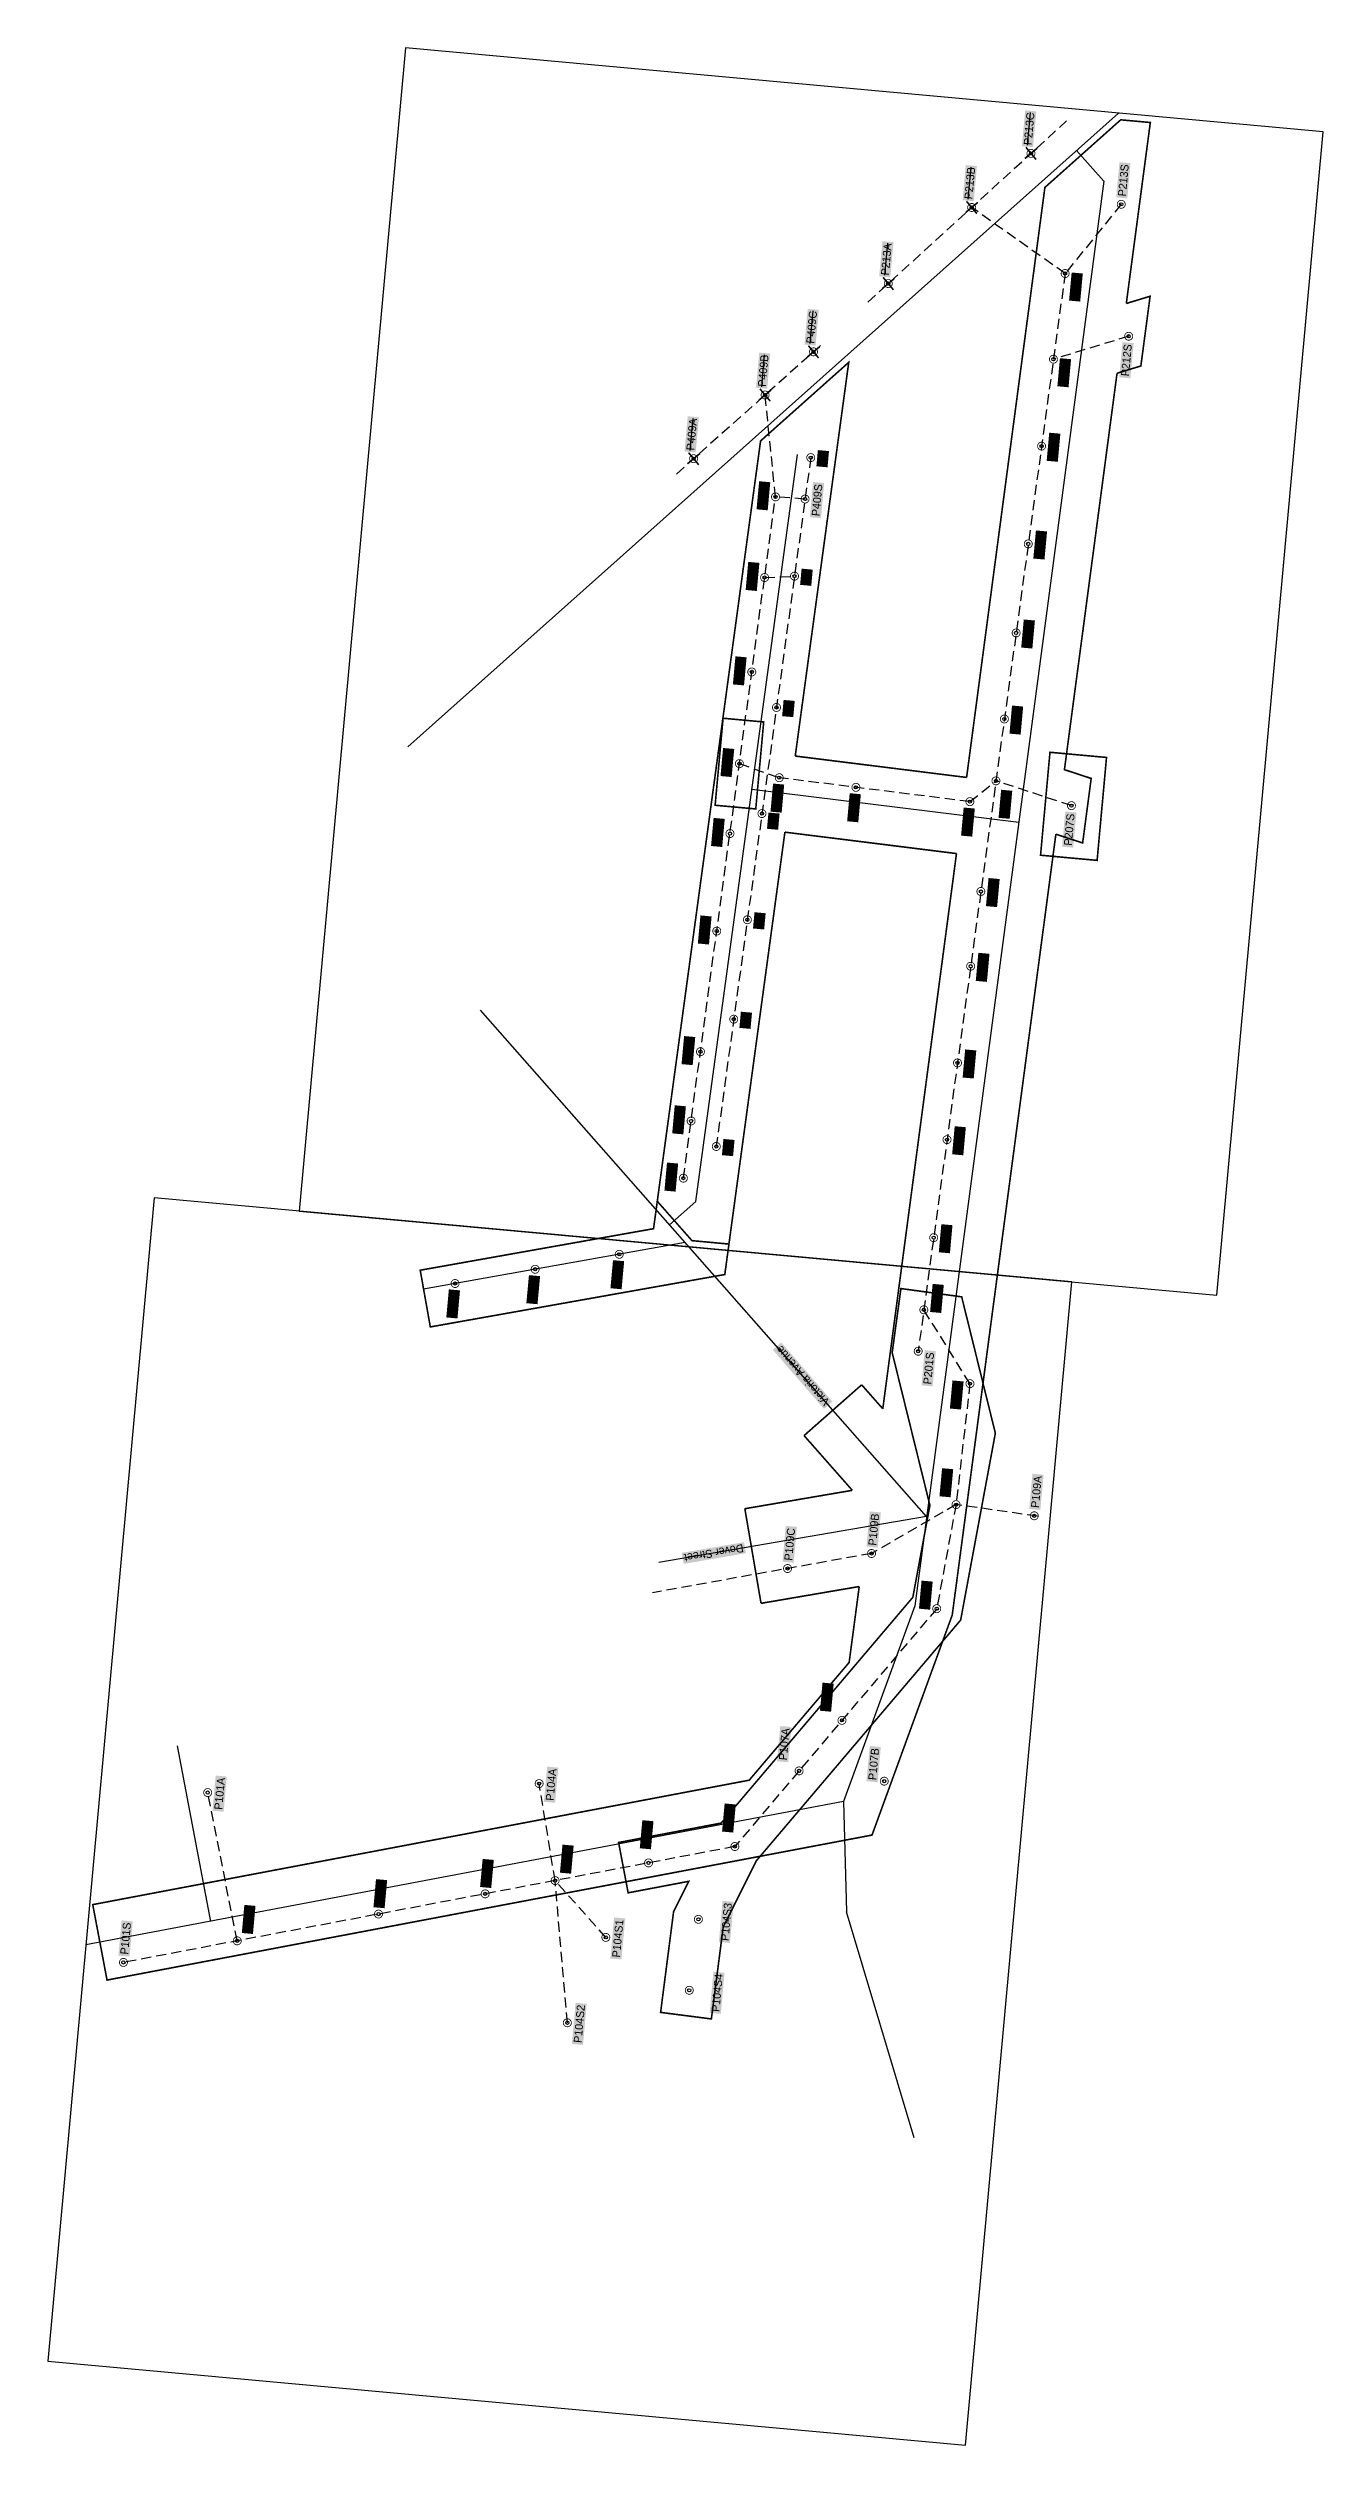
# Model space of a CAD drawing. Extents: x 402166 to 403488, y 4695479 to 4696345.
# Drawn here: x 402166 to 402565, y 4695479 to 4696228 of the extents above; entities that cross this region are included whole.
import ezdxf

# ---------------------------------------------------------------- set-up
doc = ezdxf.new("R2010")
doc.units = 0
doc.linetypes.add('HIDDEN', pattern=[9.525, 6.35, -3.175])
doc.layers.add('OU Defpoints', color=45, linetype='Continuous', plot=False)
doc.layers.add('OU Viewport', color=1, linetype='Continuous', plot=False)
doc.layers.add('OU Sym Poles', color=7, linetype='Continuous')
doc.layers.add('OU Title Block', color=7, linetype='Continuous')
doc.styles.add('OUES', font='Seravek.ttf')

# ---------------------------------------------------------------- blocks, each defined once
blk = doc.blocks.new('OU Pole Existing')
at = {"layer": 'OU Defpoints'}
blk.add_circle((0, 0), 0.2, dxfattribs=at)
at = {"layer": 'OU Sym Poles', "color": 0, "const_width": 0.1}
blk.add_lwpolyline([(-0.5, 0, -1), (0.5, 0, -1), (-0.5, 0, -0.508697)], format="xyb", close=True, dxfattribs=at)

msp = doc.modelspace()

# ---------------------------------------------------------------- linework, layer by layer
at = {"color": 4}
for p, q in [((402278.867235, 4696009.888157), (402501.011361, 4696207.884121)), ((402496.402094, 4696186.613076), (402487.877191, 4696196.1777)), ((402496.402094, 4696186.613076), (402437.30163, 4695741.481445)), ((402368.910064, 4695867.797686), (402400.635662, 4696101.216187)), ((402469.791953, 4695986.19138), (402386.416196, 4695996.597626)), ((402441.002354, 4695769.354477), (402301.512201, 4695927.580606)), ((402368.910064, 4695867.797686), (402360.641986, 4695860.508653)), ((402365.52228, 4695854.97285), (402283.757461, 4695840.428107)), ((402441.002354, 4695769.354477), (402357.307406, 4695755.034864)), ((402437.30163, 4695741.481445), (402415.004731, 4695680.34499)), ((402206.741436, 4695697.730878), (402217.137858, 4695642.857042)), ((402415.004731, 4695680.34499), (402178.210497, 4695635.481846)), ((402415.004731, 4695680.34499), (402415.953929, 4695645.824415)), ((402437.099071, 4695575.245562), (402415.953929, 4695645.824415))]:
    msp.add_line(p, q, dxfattribs=at)
at = {"color": 6, "linetype": 'HIDDEN', "ltscale": 0.5}
for p, q in [((402422.679746, 4696148.85825), (402484.742701, 4696205.452839)), ((402484.308181, 4696157.784991), (402455.098809, 4696178.42087)), ((402484.308181, 4696157.784991), (402438.379505, 4695821.018922)), ((402407.840845, 4696135.254268), (402361.62318, 4696094.083172)), ((402504.177489, 4696138.184926), (402480.656407, 4696131.008831)), ((402404.788928, 4696100.259005), (402375.263205, 4695885.001176)), ((402364.964184, 4695875.095913), (402393.764512, 4696087.985856)), ((402403.013772, 4696087.317196), (402393.764512, 4696087.985856)), ((402390.355267, 4696062.784963), (402399.707557, 4696063.213174)), ((402382.489316, 4696004.640419), (402394.947007, 4696000.231716)), ((402454.532812, 4695992.747819), (402462.685491, 4695999.239412)), ((402486.289729, 4695991.503698), (402462.685491, 4695999.239412)), ((402324.875139, 4695655.599238), (402319.882828, 4695685.909758)), ((402225.503065, 4695636.772159), (402216.26541, 4695683.107254)), ((402328.693065, 4695611.170587), (402324.875139, 4695655.599238)), ((402340.727679, 4695637.857977), (402324.875139, 4695655.599238))]:
    msp.add_line(p, q, dxfattribs=at)
at = {"color": 1, "linetype": 'HIDDEN', "ltscale": 0.5, "const_width": 0.5}
for points in [[(402453.509427, 4696000.316731), (402477.988071, 4696184.684466), (402501.693873, 4696205.81333), (402510.944273, 4696204.967069), (402503.435632, 4696148.413643)], [(402503.435632, 4696148.413643), (402510.881034, 4696150.685176), (402507.987578, 4696128.892301), (402500.542176, 4696126.620768)], [(402399.94076, 4696007.002712), (402416.661531, 4696130.024424), (402389.10227, 4696105.46099), (402356.81076, 4695867.878832), (402367.664419, 4695855.567336), (402379.214467, 4695854.510695), (402396.708273, 4695983.219951)], [(402500.542176, 4696126.620768), (402484.095257, 4696002.746209), (402492.462217, 4696000.004142), (402489.784357, 4695979.835091), (402481.417397, 4695982.577159)], [(402453.509427, 4696000.316731), (402399.94076, 4696007.002712)], [(402481.417397, 4695982.577159), (402449.024627, 4695738.601975), (402423.941027, 4695669.824592), (402184.797636, 4695624.516376), (402180.330061, 4695648.096893), (402385.553692, 4695686.978656), (402416.791581, 4695723.766025), (402419.94137, 4695747.489537)], [(402450.350552, 4695976.524782), (402396.708273, 4695983.219951)], [(402427.315035, 4695803.026355), (402450.350552, 4695976.524782)], [(402379.214467, 4695854.510695), (402377.920429, 4695844.989916), (402285.85909, 4695828.613575), (402282.706646, 4695846.335373), (402355.646138, 4695859.310222), (402356.81076, 4695867.878832)], [(402402.699104, 4695794.656414), (402420.702048, 4695810.527582)], [(402427.315035, 4695803.026355), (402420.702048, 4695810.527582)], [(402417.775574, 4695777.554909), (402402.699104, 4695794.656414)], [(402417.775574, 4695777.554909), (402384.188678, 4695771.808429)], [(402389.247951, 4695742.23811), (402384.188678, 4695771.808429)], [(402419.94137, 4695747.489537), (402389.247951, 4695742.23811)]]:
    msp.add_lwpolyline(points, dxfattribs=at)
at = {"color": 1, "const_width": 0.5}
for points in [[(402475.558594, 4696196.925145), (402471.715664, 4696193.726412)], [(402475.236495, 4696193.404313), (402472.037762, 4696197.247243)], [(402457.020274, 4696180.020236), (402453.177344, 4696176.821503)], [(402456.698175, 4696176.499405), (402453.499443, 4696180.342335)], [(402430.940179, 4696156.238057), (402427.097249, 4696153.039325)], [(402430.61808, 4696152.717226), (402427.419348, 4696156.560156)], [(402407.577145, 4696134.907071), (402403.734215, 4696131.708338)], [(402407.255046, 4696131.386239), (402404.056313, 4696135.229169)], [(402392.43583, 4696121.419056), (402388.5929, 4696118.220324)], [(402392.113731, 4696117.898225), (402388.914999, 4696121.741155)], [(402370.092062, 4696101.515034), (402366.249132, 4696098.316302)], [(402369.769963, 4696097.994203), (402366.571231, 4696101.837133)]]:
    msp.add_lwpolyline(points, dxfattribs=at)
at = {"color": 6, "linetype": 'HIDDEN', "ltscale": 0.5}
for points in [[(402501.855859, 4696179.420297), (402484.308181, 4696157.784991)], [(402393.764512, 4696087.985856), (402390.514365, 4696119.81969)], [(402454.532812, 4695992.747819), (402394.947007, 4696000.231716)], [(402454.555958, 4695810.884558), (402440.145618, 4695833.968713)], [(402454.555958, 4695810.884558), (402450.21975, 4695773.092843), (402444.178186, 4695740.56844), (402381.066961, 4695666.245366), (402189.931121, 4695630.032682)], [(402475.627218, 4695769.455354), (402450.21975, 4695773.092843), (402423.800865, 4695757.81574), (402355.290954, 4695745.554925)]]:
    msp.add_lwpolyline(points, dxfattribs=at)
at = {"linetype": 'HIDDEN', "ltscale": 0.5, "const_width": 0.5}
for points in [[(402387.595711, 4695990.467498), (402390.082607, 4696017.651526), (402377.38292, 4696018.81334), (402374.896025, 4695991.629313)], [(402494.308048, 4695974.400368), (402497.25046, 4696006.563602), (402479.571566, 4696008.180933), (402476.629154, 4695976.017698)], [(402451.654706, 4695737.013594), (402387.787993, 4695661.800819), (402377.427879, 4695641.126869), (402373.718154, 4695612.370517), (402357.849654, 4695614.41764), (402361.906827, 4695645.867273), (402366.671691, 4695655.375717), (402347.703189, 4695651.781935), (402344.724805, 4695667.50228), (402376.799298, 4695673.579128), (402436.701667, 4695744.123285), (402442.038405, 4695772.853303), (402430.246239, 4695820.584775), (402432.976326, 4695840.602788), (402451.974373, 4695838.011805), (402462.500884, 4695795.403362)]]:
    msp.add_lwpolyline(points, close=True, dxfattribs=at)
at = {"layer": 'OU Viewport', "color": 40}
for points in [[(402531.699491, 4695838.552448), (402564.952183, 4696202.034578), (402278.149845, 4696228.272318), (402244.897154, 4695864.790188)], [(402453.117493, 4695479.217211), (402486.370185, 4695842.699341), (402199.567847, 4695868.937081), (402166.315156, 4695505.454952)]]:
    msp.add_lwpolyline(points, close=True, dxfattribs=at)

# ---------------------------------------------------------------- block references
at = {"color": 6, "xscale": 2.5, "yscale": 2.5, "zscale": 2.5, "rotation": 41}
for p in [(402473.637129, 4696195.325778), (402455.098809, 4696178.42087), (402501.855859, 4696179.420297), (402429.018714, 4696154.638691), (402484.308181, 4696157.784991), (402405.65568, 4696133.307704), (402504.177489, 4696138.184926), (402480.656407, 4696131.008831), (402390.514365, 4696119.81969), (402476.951307, 4696103.841663), (402368.170597, 4696099.915668), (402404.788928, 4696100.259005), (402393.764512, 4696087.985856), (402403.013772, 4696087.317196), (402472.784415, 4696073.288465), (402390.355267, 4696062.784963), (402399.707557, 4696063.213174), (402468.991516, 4696045.477524), (402386.362726, 4696033.272385), (402394.080585, 4696022.189631), (402465.3233, 4696018.58081), (402382.489316, 4696004.640419), (402394.947007, 4696000.231716), (402418.906559, 4695997.222429), (402462.685491, 4695999.239412), (402454.532812, 4695992.747819), (402486.289729, 4695991.503698), (402379.532441, 4695982.783413), (402389.532559, 4695989.032158), (402457.972734, 4695964.683734), (402375.409711, 4695952.308492), (402384.979965, 4695955.841392), (402454.785992, 4695941.317357), (402380.719202, 4695924.778219), (402370.310781, 4695914.61757), (402450.668374, 4695911.125463), (402367.383439, 4695892.978873), (402375.263205, 4695885.001176), (402447.396546, 4695887.135206), (402364.964184, 4695875.095913), (402443.219748, 4695856.509373), (402344.917598, 4695851.307584), (402293.602904, 4695842.179465), (402318.631877, 4695846.631746), (402440.145618, 4695833.968713), (402438.379505, 4695821.018922), (402454.555958, 4695810.884558), (402450.21975, 4695773.092843), (402474.661325, 4695769.593637), (402423.800865, 4695757.81574), (402397.532365, 4695753.114621), (402444.178186, 4695740.56844), (402414.548842, 4695705.675377), (402401.142215, 4695689.887033), (402216.26541, 4695683.107254), (402319.882828, 4695685.909758), (402427.764222, 4695686.66584), (402354.074169, 4695661.131299), (402381.066961, 4695666.245366), (402324.875139, 4695655.599238), (402269.658675, 4695645.137901), (402302.99688, 4695651.454173), (402340.727679, 4695637.857977), (402369.667353, 4695643.497071), (402189.931121, 4695630.032682), (402225.503065, 4695636.772159), (402366.807465, 4695621.328329), (402328.693065, 4695611.170587)]:
    msp.add_blockref('OU Pole Existing', p, dxfattribs=at)

# ---------------------------------------------------------------- texts
at = {"layer": 'OU Title Block', "char_height": 2.5, "style": 'OUES', "bg_fill": 1, "box_fill_scale": 1.2, "bg_fill_color": 211, "bg_fill_true_color": 16744703, "bg_fill_transparency": 0}
for s, insert, attachment_point, rotation in [('{\\KP213C}', (402473.864887, 4696197.815382), 7, 84.77291976), ('{\\KP213B}', (402455.326567, 4696180.910473), 7, 84.77291976), ('P213S', (402502.083618, 4696181.909901), 4, 84.77291976), ('{\\KP213A}', (402429.246472, 4696157.128295), 7, 84.77291976), ('P213', (402486.797785, 4696157.557233), 3, 84.77291976), ('{\\KP409C}', (402405.883438, 4696135.797308), 7, 84.77291976), ('P212S', (402503.949731, 4696135.695322), 6, 84.77291976), ('{\\KP409B}', (402390.742123, 4696122.309294), 7, 84.77291976), ('P212', (402483.146011, 4696130.781073), 3, 84.77291976), ('{\\KP409A}', (402368.398355, 4696102.405272), 7, 84.77291976), ('P211', (402479.44091, 4696103.613905), 2, 84.77291976), ('B7', (402407.278532, 4696100.031246), 2, 84.77291976), ('P409', (402391.274909, 4696088.213614), 8, 84.77291976), ('P409S', (402405.503376, 4696087.089438), 2, 84.77291976), ('P210', (402475.274018, 4696073.060706), 2, 84.77291976), ('P408', (402387.865664, 4696063.012721), 8, 84.77291976), ('B6', (402402.197161, 4696062.985416), 2, 84.77291976), ('P209', (402471.481119, 4696045.249766), 2, 84.77291976), ('P407', (402383.873122, 4696033.500144), 8, 84.77291976), ('B5', (402396.570189, 4696021.961873), 2, 84.77291976), ('P208', (402467.812904, 4696018.353051), 2, 84.77291976), ('P406', (402379.999712, 4696004.868177), 8, 84.77291976), ('P303', (402394.719249, 4695997.742113), 6, 84.77291976), ('P302', (402418.678801, 4695994.732825), 6, 84.77291976), ('P207', (402464.757238, 4695995.929615), 3, 84.77291976), ('P405', (402377.042837, 4695983.011171), 8, 84.77291976), ('B4', (402392.022162, 4695988.8044), 3, 84.77291976), ('P301', (402454.305054, 4695990.258216), 6, 84.77291976), ('P207S', (402486.061971, 4695989.014094), 6, 84.77291976), ('P206', (402460.462338, 4695964.455975), 2, 84.77291976), ('P404', (402372.920107, 4695952.53625), 8, 84.77291976), ('B3', (402387.469569, 4695955.613634), 2, 84.77291976), ('P205', (402457.275595, 4695941.089599), 2, 84.77291976), ('B2', (402383.208805, 4695924.550461), 2, 84.77291976), ('P403', (402367.821177, 4695914.845328), 8, 84.77291976), ('P204', (402453.157978, 4695910.897705), 2, 84.77291976), ('P402', (402364.893835, 4695893.206631), 8, 84.77291976), ('B1', (402377.752809, 4695884.773418), 2, 84.77291976), ('P203', (402449.88615, 4695886.907448), 2, 84.77291976), ('P401', (402362.47458, 4695875.323671), 8, 84.77291976), ('P202', (402445.709351, 4695856.281614), 2, 84.77291976), ('P501', (402344.68984, 4695848.817981), 6, 84.77291976), ('P502', (402318.404118, 4695844.142142), 6, 84.77291976), ('P201', (402442.635222, 4695833.740955), 1, 84.77291976), ('P503', (402293.375145, 4695839.689861), 6, 84.77291976), ('Victoria Avenue', (402409.921298, 4695804.527562), 4, 130.868469527), ('P201S', (402440.869109, 4695820.791164), 3, 84.77291976), ('P110', (402452.066355, 4695811.112316), 9, 84.77291976), ('P109', (402448.1025, 4695775.921452), 7, 84.77291976), ('P109A', (402474.889083, 4695772.083241), 4, 84.77291976), ('P109B', (402424.028623, 4695760.305343), 4, 84.77291976), ('Dover Street', (402383.748194, 4695759.558695), 4, 189.708895316), ('P109C', (402397.760123, 4695755.604225), 4, 84.77291976), ('P108', (402441.688583, 4695740.796198), 7, 84.77291976), ('P107', (402410.737542, 4695708.911732), 7, 84.77291976), ('P107A', (402397.330914, 4695693.123387), 7, 84.77291976), ('P107B', (402425.274619, 4695686.893599), 7, 84.77291976), ('P101A', (402218.755013, 4695682.879496), 2, 84.77291976), ('P104A', (402322.372431, 4695685.682), 2, 84.77291976), ('P106', (402380.136216, 4695671.157974), 7, 84.77291976), ('P105', (402353.143424, 4695666.043907), 4, 84.77291976), ('P103', (402303.224638, 4695653.943776), 4, 84.77291976), ('P104', (402326.925744, 4695658.53222), 1, 84.77291976), ('P102', (402269.886433, 4695647.627505), 4, 84.77291976), ('P101', (402227.470662, 4695639.689414), 1, 84.77291976), ('P104S3', (402377.136164, 4695642.813797), 2, 84.77291976), ('P101S', (402190.158879, 4695632.522286), 4, 84.77291976), ('P104S1', (402343.217282, 4695637.630218), 2, 84.77291976), ('P104S4', (402374.276276, 4695620.645054), 2, 84.77291976), ('P104S2', (402331.182668, 4695610.942829), 2, 84.77291976)]:
    msp.add_mtext(s, dxfattribs=dict(at, insert=insert, attachment_point=attachment_point, rotation=rotation))

doc.saveas('drawing.dxf')
